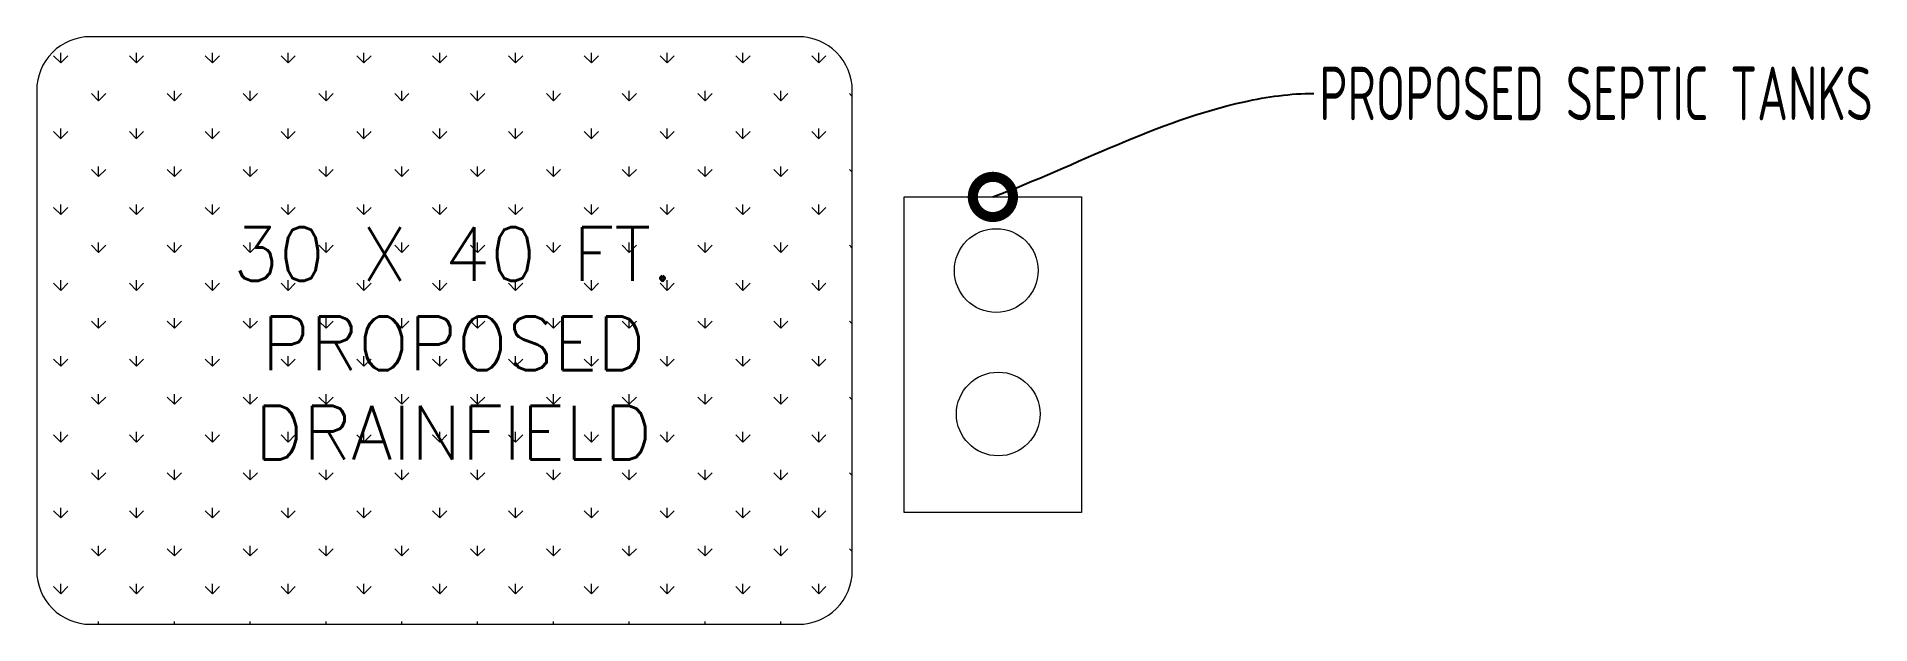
# Model space of a CAD drawing. Header units: feet. Extents: x 4.8 to 73.2, y 4.5 to 26.4.
import ezdxf
from ezdxf import colors
from ezdxf.entities.mleader import LeaderData, LeaderLine
from ezdxf.math import Vec2, Vec3

# ---------------------------------------------------------------- set-up
doc = ezdxf.new("R2010")
doc.units = ezdxf.units.FT
doc.header["$MEASUREMENT"] = 0
doc.layers.add('HATCH', color=111, linetype='Continuous', lineweight=15)
doc.layers.add('TEXTM', color=2, linetype='Continuous', lineweight=15)
doc.styles.add('BANKS_1.33', font='simplex.shx', dxfattribs={"height": 0.075})
doc.styles.add('DIMTEXT', font='dim.shx', dxfattribs={"width": 0.75})

# ---------------------------------------------------------------- blocks, each defined once
blk = doc.blocks.new('_DotSmall')
at = {"color": 0, "linetype": 'ByBlock', "const_width": 0.5}
blk.add_lwpolyline([(-0.0625, 0, 1), (0.0625, 0, 1)], format="xyb", close=True, dxfattribs=at)

msp = doc.modelspace()

# ---------------------------------------------------------------- hatches: boundary and pattern name
at = {"layer": 'HATCH'}
h = msp.add_hatch(dxfattribs=at)
h.set_pattern_fill('GRASS', color=256, scale=2, angle=-3.45167)
h.set_pattern_definition([(90, (0, 0), (-1.414214, 1.414214), [0.375, -2.45343]), (45, (0, 0), (-1.41421, 1.41421), [0.375, -1.625]), (135, (0, 0), (-1.41421, -1.41421), [0.375, -1.625])])
edge = h.paths.add_edge_path()
edge.add_line((6.761, 4.519), (33.193, 4.519))
edge.add_arc((33.193, 6.519), 2, 270, 360)
edge.add_line((35.193, 6.519), (35.193, 24.431))
edge.add_arc((33.193, 24.431), 2, 0, 90)
edge.add_line((33.193, 26.431), (6.761, 26.431))
edge.add_arc((6.761, 24.431), 2, 90, 180)
edge.add_line((4.761, 24.431), (4.761, 6.519))
edge.add_arc((6.761, 6.519), 2, 180, 270)

# ---------------------------------------------------------------- linework, layer by layer
at = {"layer": 'TEXTM'}
msp.add_lwpolyline([(6.761, 4.519), (33.193, 4.519, 0.414214), (35.193, 6.519), (35.193, 24.431, 0.414214), (33.193, 26.431), (6.761, 26.431, 0.414214), (4.761, 24.431), (4.761, 6.519, 0.414214)], format="xyb", close=True, dxfattribs=at)
msp.add_lwpolyline([(37.133, 20.456), (43.744, 20.456), (43.744, 8.683), (37.133, 8.683)], close=True, dxfattribs=at)
for centre in [(40.564, 17.71), (40.639, 12.361)]:
    msp.add_circle(centre, 1.561, dxfattribs=at)

# ---------------------------------------------------------------- texts
at = {"layer": 'TEXTM', "insert": (9.044, 19.329), "char_height": 2, "width": 22.53587, "attachment_point": 1, "style": 'BANKS_1.33'}
msp.add_mtext('\\pxqc;30 X 40 FT.\\PPROPOSED\\PDRAINFIELD', dxfattribs=at)

# ---------------------------------------------------------------- leaders
at = {"layer": 'TEXTM'}
ml = msp.add_multileader_mtext('Standard', dxfattribs=at)
ml.set_content('PROPOSED SEPTIC TANKS', color=256, style='DIMTEXT')
ml.set_leader_properties()
ml.set_arrow_properties(name='DOTSMALL')
ml.build(insert=Vec2(0, 0))
ml.multileader.update_dxf_attribs({"leader_type": 2, "dogleg_length": 0.36, "arrow_head_size": 3, "scale": 20})
ctx = ml.context
ctx.base_point, ctx.scale, ctx.char_height, ctx.arrow_head_size, ctx.landing_gap_size, ctx.plane_origin = Vec3(52.418, 24.317), 20, 2, 3, 0.2, Vec3(40.439, 20.456)
notes = []
notes.append((ctx, [(0, (1, 1, 0), (45.218, 24.317), (1, 0), 7.2, [(0, [(40.439, 20.456), (49.823, 24.005)], 0, [])])]))
ctx.mtext.insert, ctx.mtext.rotation, ctx.mtext.flow_direction = Vec3(52.618, 25.317), -4.735563, 5
for ctx, leaders in notes:
    for number, flags, end, landing, length, lines in leaders:
        leader = LeaderData()
        leader.index, (leader.has_last_leader_line, leader.has_dogleg_vector, leader.attachment_direction) = number, flags
        leader.last_leader_point, leader.dogleg_vector, leader.dogleg_length = Vec3(end), Vec3(landing), length
        for number, points, colour, breaks in lines:
            line = LeaderLine()
            line.index, line.vertices, line.color, line.breaks = number, Vec3.list(points), colors.encode_raw_color(colour), breaks
            leader.lines.append(line)
        ctx.leaders.append(leader)

doc.saveas('drawing.dxf')
